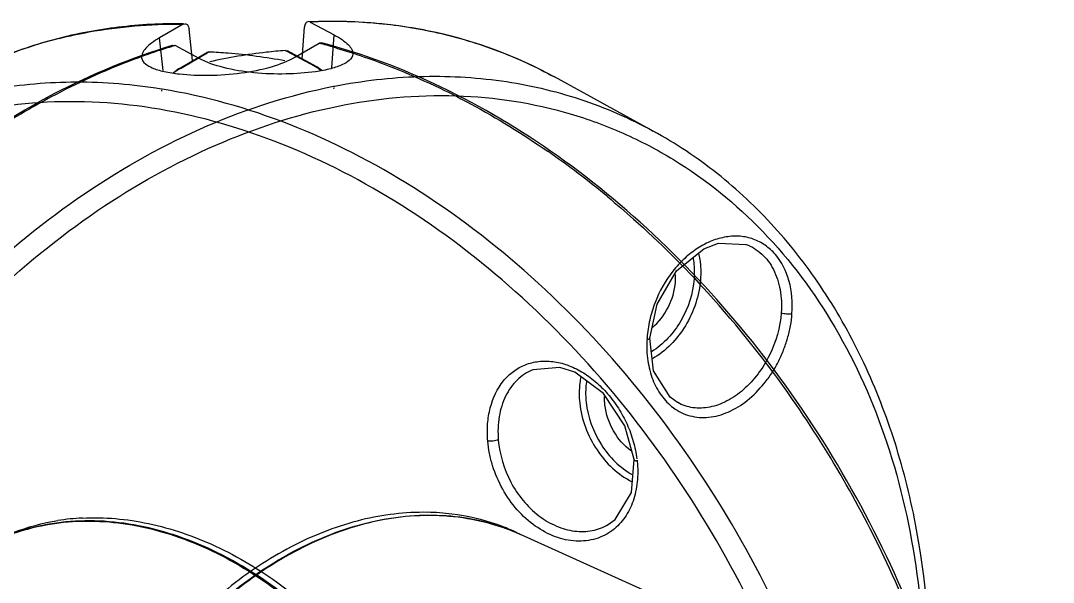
# Model space of a CAD drawing. Header units: metres. Extents: x 420822 to 421453, y 1458172 to 1458620.
# Drawn here: x 421385.5135 to 421385.9703, y 1458450.64 to 1458450.8885 of the extents above; entities that cross this region are included whole.
import ezdxf

# ---------------------------------------------------------------- set-up
doc = ezdxf.new("R2010")
doc.units = ezdxf.units.M
doc.header["$MEASUREMENT"] = 0
doc.layers.add('ASSEM_MEMBER_1', color=7, linetype='CONTINUOUS')
doc.layers.add('Standard', color=7, linetype='CONTINUOUS')

# ---------------------------------------------------------------- blocks, each defined once
blk = doc.blocks.new('CCTV')
at = {"layer": 'ASSEM_MEMBER_1', "color": 7, "linetype": 'Continuous'}
for p, q in [((-0.1579, 17.4402), (-0.1996, 17.4161)), ((-0.1576, 17.4411), (-0.1581, 17.4411)), ((-0.1575, 17.4407), (-0.158, 17.4406)), ((-0.1575, 17.4405), (-0.1548, 17.4411)), ((0.0525, 17.3789), (0.0567, 17.4348)), ((0.0664, 17.4442), (0.0637, 17.4447)), ((0.0664, 17.4444), (0.0669, 17.4443)), ((0.0665, 17.4449), (0.0669, 17.4449)), ((0.0668, 17.4439), (0.1093, 17.4212)), ((-0.1933, 17.3581), (-0.1996, 17.4161)), ((-0.1415, 17.3757), (-0.1475, 17.4314)), ((0.1049, 17.363), (0.1093, 17.4212)), ((-0.1767, 17.4029), (-0.1728, 17.4026)), ((-0.1299, 17.3796), (-0.1723, 17.4024)), ((0.0408, 17.3825), (0.0825, 17.4066)), ((0.0869, 17.4073), (0.0829, 17.4068)), ((-0.167, 17.3609), (-0.116, 17.3904)), ((-0.1628, 17.3619), (-0.1154, 17.3893)), ((-0.1118, 17.3914), (-0.116, 17.3904)), ((-0.1154, 17.3893), (-0.1118, 17.3914)), ((-0.1154, 17.3893), (-0.1118, 17.3914)), ((0.026, 17.3917), (0.0223, 17.3937)), ((0.026, 17.3917), (0.0223, 17.3937)), ((0.0223, 17.3937), (0.0266, 17.3928)), ((0.0743, 17.3658), (0.026, 17.3917)), ((0.0785, 17.365), (0.0266, 17.3928)), ((-0.1755, 17.354), (-0.167, 17.361)), ((-0.1628, 17.3619), (-0.1669, 17.361)), ((0.0743, 17.3658), (0.0785, 17.365)), ((0.0873, 17.3584), (0.0785, 17.365)), ((0.6737, 17.2512), (0.4988, 17.347)), ((-0.1952, 17.3252), (-0.1971, 17.3255)), ((-0.1949, 17.3223), (-0.1968, 17.3226)), ((0.1077, 17.3273), (0.1096, 17.3276)), ((0.1079, 17.3303), (0.1098, 17.3306)), ((0.6737, 17.2512), (0.6739, 17.2511)), ((0.8379, 17.0505), (0.838, 17.0505)), ((0.4608, 16.8287), (0.4607, 16.8287)), ((0.7171, 16.7707), (0.717, 16.7707)), ((0.5941, 16.5549), (0.5941, 16.5549)), ((1.3817, 16.1116), (0.439, 16.5374))]:
    blk.add_line(p, q, dxfattribs=at)
for points in [[(0.6676, 16.8846), (0.6806, 16.945), (0.7151, 17.0037), (0.7633, 17.0428), (0.7895, 17.0526), (0.838, 17.0505)], [(0.717, 16.7707), (0.7035, 16.7802), (0.6744, 16.8267), (0.6676, 16.8846)], [(0.6398, 16.67), (0.6236, 16.7297), (0.586, 16.7871), (0.5353, 16.8243), (0.5084, 16.8328), (0.4607, 16.8287)], [(0.5941, 16.5549), (0.6065, 16.5639), (0.6355, 16.6119), (0.6398, 16.67)]]:
    blk.add_lwpolyline(points, dxfattribs=at)
for centre, radius, start, end in [((-0.1696, 16.5347), 0.9056, 89.2713, 89.5061), ((0.1085, 16.5393), 0.9056, 92.3934, 92.6283), ((-0.1853, 16.6506), 0.7881, 104.0888, 120.5957), ((0.1203, 16.6557), 0.7881, 61.3038, 77.8108), ((0.1448, 16.3426), 1.1062, 106.8578, 108.3036), ((0.1403, 16.3573), 1.0908, 106.662, 106.8549), ((-0.1953, 16.3518), 1.0908, 75.0446, 75.2375), ((-0.1993, 16.3369), 1.1062, 73.5959, 75.0417), ((-0.1039, 17.2601), 0.1176, 120.0319, 122.3345), ((0.0188, 17.2622), 0.1176, 59.565, 61.8676), ((-0.4019, 15.9348), 1.5589, 50.3244, 55.2353), ((-0.6153, 15.7091), 1.8701, 34.7968, 42.1966), ((0.829, 16.8746), 0.1665, 176.2711, 177.4743), ((-0.7017, 15.6474), 1.9762, 24.4997, 34.8365), ((0.4072, 16.6396), 0.2397, 6.6555, 7.5813), ((0.2673, 16.1681), 0.4086, 82.9467, 89.0439), ((-0.316, 16.1584), 0.4086, 92.8556, 98.9528), ((0.2844, 16.1949), 0.3757, 68.2051, 73.3472), ((0.2737, 16.203), 0.373, 63.699, 66.4384), ((0.2853, 16.1973), 0.3732, 67.4742, 68.198), ((0.2853, 16.1972), 0.3733, 65.6925, 67.4741), ((-0.7123, 15.6414), 1.9884, 23.4778, 24.5293)]:
    blk.add_arc(centre, radius, start, end, dxfattribs=at)
for points, knots in [([(-0.1581, 17.4411), (-0.1962, 17.4415), (-0.2719, 17.4374), (-0.3828, 17.4165), (-0.4885, 17.3809), (-0.5547, 17.3478), (-0.5864, 17.329)], [0, 0, 0, 0, 0.255406, 0.50596, 0.75345, 1, 1, 1, 1]), ([(-0.3771, 17.415), (-0.3598, 17.4194), (-0.289, 17.4348), (-0.2163, 17.4407), (-0.1618, 17.4403)], [0, 0, 0, 0, 0.246783, 1, 1, 1, 1]), ([(-0.1548, 17.4411), (-0.1539, 17.4411), (-0.152, 17.4405), (-0.1497, 17.4383), (-0.1482, 17.4352), (-0.1477, 17.4327), (-0.1475, 17.4314)], [0, 0, 0, 0, 0.204133, 0.430994, 0.697145, 1, 1, 1, 1]), ([(0.0637, 17.4447), (0.0628, 17.4447), (0.0609, 17.4441), (0.0587, 17.4418), (0.0573, 17.4386), (0.0568, 17.4361), (0.0567, 17.4348)], [0, 0, 0, 0, 0.204133, 0.430994, 0.697145, 1, 1, 1, 1]), ([(0.0669, 17.4449), (0.1051, 17.4465), (0.1808, 17.4449), (0.2924, 17.4277), (0.3992, 17.3957), (0.4665, 17.3647), (0.4988, 17.347)], [0, 0, 0, 0, 0.255406, 0.50596, 0.75345, 1, 1, 1, 1]), ([(0.2867, 17.426), (0.2693, 17.4298), (0.1981, 17.4428), (0.1252, 17.4464), (0.0707, 17.4441)], [0, 0, 0, 0, 0.246783, 1, 1, 1, 1]), ([(-0.1996, 17.4161), (-0.2045, 17.4133), (-0.2131, 17.4077), (-0.2236, 17.3988), (-0.2303, 17.3901), (-0.2317, 17.3837), (-0.2314, 17.381)], [0, 0, 0, 0, 0.343979, 0.621447, 0.834076, 1, 1, 1, 1]), ([(0.1093, 17.4212), (0.1143, 17.4185), (0.1231, 17.4133), (0.1339, 17.4047), (0.1408, 17.3963), (0.1425, 17.3899), (0.1423, 17.3872)], [0, 0, 0, 0, 0.343979, 0.621447, 0.834076, 1, 1, 1, 1]), ([(-1.3011, 15.8427), (-1.2885, 16.0165), (-1.2296, 16.2779), (-1.0858, 16.5997), (-0.9463, 16.825), (-0.7808, 17.0246), (-0.5943, 17.192), (-0.393, 17.3215), (-0.2489, 17.3814), (-0.1767, 17.403)], [0, 0, 0, 0, 0.257572, 0.389236, 0.519953, 0.647795, 0.771105, 0.888685, 1, 1, 1, 1]), ([(1.2623, 15.8852), (1.244, 16.0585), (1.1764, 16.3178), (1.022, 16.6347), (0.8752, 16.8552), (0.7031, 17.0492), (0.5112, 17.2103), (0.3057, 17.3331), (0.1597, 17.3881), (0.0869, 17.4073)], [0, 0, 0, 0, 0.257572, 0.389236, 0.519953, 0.647795, 0.771105, 0.888685, 1, 1, 1, 1]), ([(0.1131, 17.3981), (0.1292, 17.3933), (0.1945, 17.3725), (0.2579, 17.3459), (0.3043, 17.3232)], [0, 0, 0, 0, 0.245185, 1, 1, 1, 1]), ([(-0.2026, 17.3928), (-0.2186, 17.3876), (-0.2831, 17.3646), (-0.3456, 17.3359), (-0.3913, 17.3116)], [0, 0, 0, 0, 0.245185, 1, 1, 1, 1]), ([(-0.2314, 17.381), (-0.2305, 17.3724), (-0.2173, 17.3644), (-0.2027, 17.3593), (-0.1865, 17.3552), (-0.1736, 17.3533), (-0.1645, 17.3522)], [0, 0, 0, 0, 0.344893, 0.479873, 0.634946, 1, 1, 1, 1]), ([(-0.1645, 17.3522), (-0.1472, 17.3503), (-0.1106, 17.3489), (-0.0559, 17.3527), (-0.0042, 17.3628), (0.0275, 17.3748), (0.0408, 17.3825)], [0, 0, 0, 0, 0.249413, 0.521218, 0.781335, 1, 1, 1, 1]), ([(0.0763, 17.3562), (0.059, 17.3537), (0.0225, 17.3511), (-0.0323, 17.3531), (-0.0843, 17.3615), (-0.1164, 17.3724), (-0.1299, 17.3796)], [0, 0, 0, 0, 0.249413, 0.521218, 0.781335, 1, 1, 1, 1]), ([(-0.1118, 17.3914), (-0.1007, 17.391), (-0.0559, 17.3882), (-0.0113, 17.3821), (0.022, 17.3758)], [0, 0, 0, 0, 0.246834, 1, 1, 1, 1]), ([(0.0223, 17.3937), (0.0113, 17.3928), (-0.0334, 17.3885), (-0.0778, 17.381), (-0.1108, 17.3736)], [0, 0, 0, 0, 0.246834, 1, 1, 1, 1]), ([(0.1423, 17.3872), (0.1416, 17.3786), (0.1286, 17.3701), (0.1142, 17.3646), (0.0983, 17.3599), (0.0854, 17.3575), (0.0763, 17.3562)], [0, 0, 0, 0, 0.344893, 0.479873, 0.634946, 1, 1, 1, 1]), ([(-0.1668, 17.3595), (-0.1676, 17.359), (-0.1704, 17.3571), (-0.1732, 17.3551), (-0.1751, 17.3535)], [0, 0, 0, 0, 0.266548, 1, 1, 1, 1]), ([(0.0784, 17.3635), (0.0792, 17.3631), (0.0821, 17.3613), (0.0849, 17.3594), (0.0869, 17.3578)], [0, 0, 0, 0, 0.266548, 1, 1, 1, 1]), ([(0.1098, 17.3306), (0.1591, 17.3402), (0.2578, 17.3517), (0.4047, 17.3442), (0.545, 17.3118), (0.6324, 17.2738), (0.6737, 17.2512)], [0, 0, 0, 0, 0.259709, 0.510933, 0.756539, 1, 1, 1, 1]), ([(-0.1971, 17.3255), (-0.2467, 17.3335), (-0.3457, 17.3417), (-0.4923, 17.3293), (-0.6315, 17.2923), (-0.7176, 17.2514), (-0.7581, 17.2274)], [0, 0, 0, 0, 0.259709, 0.510933, 0.756539, 1, 1, 1, 1]), ([(-0.7151, 16.7733), (-0.66, 16.8456), (-0.5413, 16.9794), (-0.3388, 17.1451), (-0.1219, 17.2662), (0.0318, 17.3154), (0.1079, 17.3303)], [0, 0, 0, 0, 0.269017, 0.526743, 0.770637, 1, 1, 1, 1]), ([(0.6458, 16.7959), (0.5883, 16.8663), (0.4653, 16.9961), (0.2574, 17.155), (0.0366, 17.2688), (-0.1187, 17.3129), (-0.1952, 17.3252)], [0, 0, 0, 0, 0.269017, 0.526743, 0.770637, 1, 1, 1, 1]), ([(0.3043, 17.3232), (0.3199, 17.3155), (0.3828, 17.2831), (0.4431, 17.2459), (0.487, 17.2154)], [0, 0, 0, 0, 0.245621, 1, 1, 1, 1]), ([(1.0295, 15.7955), (1.0199, 15.8834), (0.9864, 16.0599), (0.8984, 16.316), (0.7741, 16.5586), (0.6188, 16.7792), (0.4373, 16.9695), (0.2367, 17.123), (0.0236, 17.2333), (-0.1944, 17.297), (-0.4096, 17.3101), (-0.5807, 17.278), (-0.7059, 17.2273), (-0.8232, 17.1606), (-0.9546, 17.0468), (-1.0769, 16.87), (-1.1617, 16.6601), (-1.2059, 16.4248), (-1.2079, 16.2606), (-1.2024, 16.1769)], [0, 0, 0, 0, 0.069688, 0.141021, 0.21283, 0.28389, 0.353034, 0.419327, 0.482114, 0.541242, 0.597057, 0.650547, 0.67691, 0.703265, 0.756654, 0.812313, 0.871244, 0.933858, 1, 1, 1, 1]), ([(-1.0654, 15.7608), (-1.0588, 15.8489), (-1.0311, 16.0264), (-0.9516, 16.2853), (-0.8354, 16.5319), (-0.6875, 16.7576), (-0.5125, 16.9537), (-0.3171, 17.1138), (-0.1077, 17.2312), (0.1081, 17.302), (0.3227, 17.3222), (0.4948, 17.2959), (0.6216, 17.2493), (0.741, 17.1866), (0.8761, 17.0772), (1.0042, 16.9045), (1.0959, 16.6975), (1.1479, 16.4638), (1.1553, 16.2998), (1.1526, 16.216)], [0, 0, 0, 0, 0.069688, 0.141021, 0.21283, 0.28389, 0.353034, 0.419327, 0.482114, 0.541242, 0.597057, 0.650547, 0.67691, 0.703265, 0.756654, 0.812313, 0.871244, 0.933858, 1, 1, 1, 1]), ([(-0.3913, 17.3116), (-0.4066, 17.3035), (-0.4684, 17.269), (-0.5275, 17.2298), (-0.5702, 17.1979)], [0, 0, 0, 0, 0.245621, 1, 1, 1, 1]), ([(1.1628, 16.2143), (1.167, 16.325), (1.1567, 16.49), (1.1053, 16.6984), (1.0502, 16.8409), (0.9786, 16.9698), (0.8914, 17.083), (0.79, 17.1784), (0.7136, 17.2293), (0.6739, 17.2511)], [0, 0, 0, 0, 0.275776, 0.406908, 0.533216, 0.654952, 0.772689, 0.887322, 1, 1, 1, 1]), ([(0.5933, 17.1347), (0.6088, 17.1218), (0.6708, 17.0685), (0.7288, 17.0108), (0.7702, 16.9652)], [0, 0, 0, 0, 0.246636, 1, 1, 1, 1]), ([(0.9193, 16.9281), (0.9208, 16.9476), (0.918, 16.9852), (0.8977, 17.0271), (0.8727, 17.0498), (0.8512, 17.0609), (0.8273, 17.0661), (0.8021, 17.0646), (0.7766, 17.0575), (0.7518, 17.0444), (0.7286, 17.0262), (0.7004, 16.9956), (0.6793, 16.958), (0.6668, 16.9171), (0.6635, 16.8959), (0.6628, 16.8854)], [0, 0, 0, 0, 0.130392, 0.246208, 0.300078, 0.352782, 0.40592, 0.461165, 0.519442, 0.581375, 0.647006, 0.715564, 0.85783, 0.929561, 1, 1, 1, 1]), ([(0.838, 17.0505), (0.8482, 17.0468), (0.8677, 17.0348), (0.8887, 17.0061), (0.9001, 16.9698), (0.9012, 16.9434), (0.9002, 16.9298)], [0, 0, 0, 0, 0.223947, 0.460322, 0.718639, 1, 1, 1, 1]), ([(0.7539, 17.0348), (0.7548, 17.0312), (0.7579, 17.016), (0.7583, 17.0005), (0.7574, 16.9888)], [0, 0, 0, 0, 0.241246, 1, 1, 1, 1]), ([(0.7442, 17.0265), (0.7444, 17.025), (0.7455, 17.0189), (0.7461, 17.0127), (0.7463, 17.0081)], [0, 0, 0, 0, 0.246279, 1, 1, 1, 1]), ([(0.713, 16.9841), (0.7131, 16.9853), (0.7133, 16.9897), (0.7133, 16.9942), (0.7131, 16.9975)], [0, 0, 0, 0, 0.253081, 1, 1, 1, 1]), ([(0.7463, 17.0081), (0.7464, 17.0066), (0.7466, 17.0005), (0.7464, 16.9944), (0.746, 16.9899)], [0, 0, 0, 0, 0.246839, 1, 1, 1, 1]), ([(0.746, 16.9899), (0.7441, 16.9639), (0.7279, 16.9136), (0.6922, 16.8739), (0.6709, 16.8607)], [0, 0, 0, 0, 0.50948, 1, 1, 1, 1]), ([(0.6716, 16.9032), (0.6835, 16.9129), (0.7029, 16.9381), (0.7118, 16.9686), (0.713, 16.9841)], [0, 0, 0, 0, 0.496047, 1, 1, 1, 1]), ([(0.7574, 16.9888), (0.7564, 16.9745), (0.7504, 16.9457), (0.7268, 16.8941), (0.6962, 16.8617), (0.6722, 16.8483)], [0, 0, 0, 0, 0.253941, 0.513307, 1, 1, 1, 1]), ([(0.7092, 16.7618), (0.7136, 16.7585), (0.7229, 16.7527), (0.7437, 16.745), (0.7728, 16.7428), (0.8082, 16.753), (0.842, 16.7739), (0.8664, 16.7991), (0.8838, 16.8226), (0.8951, 16.8421), (0.9043, 16.8629), (0.9117, 16.8843), (0.9172, 16.9061), (0.9191, 16.9208), (0.9193, 16.9281)], [0, 0, 0, 0, 0.051745, 0.103011, 0.207376, 0.319994, 0.443654, 0.577604, 0.647343, 0.718131, 0.78954, 0.8607, 0.931238, 1, 1, 1, 1]), ([(0.9002, 16.9298), (0.8984, 16.9039), (0.8838, 16.853), (0.8453, 16.8006), (0.8057, 16.7728), (0.775, 16.7613), (0.7443, 16.7599), (0.7254, 16.7661), (0.7171, 16.7707)], [0, 0, 0, 0, 0.278488, 0.552186, 0.677709, 0.792543, 0.898296, 1, 1, 1, 1]), ([(0.9002, 16.9298), (0.9031, 16.9287), (0.9096, 16.9276), (0.9161, 16.9275), (0.9193, 16.9281)], [0, 0, 0, 0, 0.488652, 1, 1, 1, 1]), ([(0.6676, 16.8846), (0.6676, 16.884), (0.6665, 16.883), (0.6647, 16.8824), (0.6634, 16.8821), (0.6626, 16.8819)], [0, 0, 0, 0, 0.319133, 0.606999, 1, 1, 1, 1]), ([(0.6626, 16.8819), (0.6616, 16.8696), (0.6632, 16.8455), (0.6714, 16.8117), (0.6866, 16.7829), (0.7012, 16.7678), (0.7092, 16.7618)], [0, 0, 0, 0, 0.276915, 0.536636, 0.776895, 1, 1, 1, 1]), ([(0.381, 16.7027), (0.3801, 16.7128), (0.3799, 16.7327), (0.3858, 16.7698), (0.4013, 16.8031), (0.4258, 16.8268), (0.4472, 16.8387), (0.4712, 16.8446), (0.4966, 16.8443), (0.5225, 16.838), (0.5479, 16.8258), (0.572, 16.8085), (0.5939, 16.7867), (0.6128, 16.761), (0.6281, 16.7327), (0.6392, 16.7025), (0.6434, 16.6816), (0.6447, 16.6712)], [0, 0, 0, 0, 0.067212, 0.131193, 0.247822, 0.302087, 0.355062, 0.408368, 0.463601, 0.521866, 0.583743, 0.649144, 0.717484, 0.787935, 0.8593, 0.930382, 1, 1, 1, 1]), ([(0.4607, 16.8287), (0.4505, 16.8246), (0.431, 16.8118), (0.4104, 16.7822), (0.3993, 16.7452), (0.3986, 16.7185), (0.3997, 16.7048)], [0, 0, 0, 0, 0.224192, 0.461272, 0.719804, 1, 1, 1, 1]), ([(0.5458, 16.8162), (0.545, 16.8126), (0.5424, 16.7973), (0.5424, 16.7816), (0.5437, 16.7699)], [0, 0, 0, 0, 0.241175, 1, 1, 1, 1]), ([(0.5558, 16.8086), (0.5556, 16.807), (0.5547, 16.8007), (0.5543, 16.7943), (0.5542, 16.7895)], [0, 0, 0, 0, 0.246158, 1, 1, 1, 1]), ([(1.0673, 15.8004), (1.0577, 15.8894), (1.0239, 16.0683), (0.9348, 16.3278), (0.8095, 16.574), (0.7036, 16.7251), (0.6458, 16.7959)], [0, 0, 0, 0, 0.245392, 0.496618, 0.749584, 1, 1, 1, 1]), ([(0.5542, 16.7895), (0.5542, 16.788), (0.5542, 16.782), (0.5546, 16.7759), (0.5551, 16.7714)], [0, 0, 0, 0, 0.246839, 1, 1, 1, 1]), ([(0.5883, 16.7667), (0.5882, 16.768), (0.5877, 16.773), (0.5876, 16.778), (0.5878, 16.7817)], [0, 0, 0, 0, 0.253541, 1, 1, 1, 1]), ([(0.5437, 16.7699), (0.5453, 16.7553), (0.5524, 16.7261), (0.5786, 16.6745), (0.6114, 16.6429), (0.6367, 16.6308)], [0, 0, 0, 0, 0.254658, 0.514615, 1, 1, 1, 1]), ([(0.5551, 16.7714), (0.558, 16.7449), (0.5765, 16.694), (0.6149, 16.6552), (0.6374, 16.6431)], [0, 0, 0, 0, 0.510671, 1, 1, 1, 1]), ([(0.6353, 16.685), (0.6224, 16.6942), (0.6007, 16.7193), (0.5901, 16.7506), (0.5883, 16.7667)], [0, 0, 0, 0, 0.494506, 1, 1, 1, 1]), ([(0.3997, 16.7048), (0.3969, 16.7036), (0.3906, 16.7025), (0.3842, 16.7023), (0.381, 16.7027)], [0, 0, 0, 0, 0.487222, 1, 1, 1, 1]), ([(0.6023, 16.5453), (0.5933, 16.5384), (0.5723, 16.5277), (0.5364, 16.5238), (0.4992, 16.5321), (0.4634, 16.5515), (0.4317, 16.5805), (0.4059, 16.617), (0.3912, 16.6517), (0.3837, 16.6807), (0.3815, 16.6954), (0.381, 16.7027)], [0, 0, 0, 0, 0.104742, 0.212655, 0.328093, 0.452646, 0.585263, 0.723237, 0.862835, 0.932095, 1, 1, 1, 1]), ([(0.3997, 16.7048), (0.4019, 16.6788), (0.4172, 16.6277), (0.4588, 16.5767), (0.501, 16.5513), (0.5337, 16.5419), (0.5658, 16.5425), (0.5855, 16.5498), (0.5941, 16.5549)], [0, 0, 0, 0, 0.273628, 0.542745, 0.668432, 0.785587, 0.895017, 1, 1, 1, 1]), ([(0.6452, 16.6673), (0.6467, 16.6551), (0.6467, 16.6309), (0.6396, 16.5967), (0.6251, 16.5671), (0.6104, 16.5515), (0.6023, 16.5453)], [0, 0, 0, 0, 0.27492, 0.532604, 0.772987, 1, 1, 1, 1]), ([(0.6398, 16.67), (0.6399, 16.6693), (0.6411, 16.6684), (0.643, 16.6677), (0.6444, 16.6674), (0.6452, 16.6673)], [0, 0, 0, 0, 0.324302, 0.611449, 1, 1, 1, 1]), ([(0.2741, 16.5766), (0.235, 16.5773), (0.1538, 16.5673), (0.0357, 16.522), (-0.0769, 16.4488), (-0.1793, 16.3512), (-0.2668, 16.2335), (-0.3359, 16.1012), (-0.3832, 15.96), (-0.3993, 15.8625), (-0.4029, 15.814)], [0, 0, 0, 0, 0.105703, 0.218581, 0.339141, 0.466607, 0.599078, 0.734039, 0.868604, 1, 1, 1, 1]), ([(0.4228, 16.545), (0.4145, 16.5486), (0.3806, 16.562), (0.3447, 16.5702), (0.3175, 16.5736)], [0, 0, 0, 0, 0.248612, 1, 1, 1, 1]), ([(0.3556, 15.8229), (0.3494, 15.8797), (0.3249, 15.9938), (0.2568, 16.1549), (0.1608, 16.3002), (0.0427, 16.4207), (-0.0907, 16.5089), (-0.2107, 16.5514), (-0.3055, 16.5629), (-0.3737, 16.5606), (-0.4392, 16.5474), (-0.4803, 16.5315), (-0.4998, 16.5218)], [0, 0, 0, 0, 0.135406, 0.274049, 0.411941, 0.545221, 0.670883, 0.787506, 0.842734, 0.896217, 0.94844, 1, 1, 1, 1]), ([(-0.4839, 16.53), (-0.4757, 16.5338), (-0.4423, 16.5483), (-0.4066, 16.5578), (-0.3796, 16.5621)], [0, 0, 0, 0, 0.248612, 1, 1, 1, 1]), ([(-0.4536, 16.5409), (-0.4339, 16.5475), (-0.393, 16.5575), (-0.3293, 16.5628), (-0.2637, 16.5583), (-0.1733, 16.5391), (-0.0605, 16.4903), (0.0638, 16.3993), (0.1733, 16.2801), (0.2619, 16.1394), (0.3248, 15.9851), (0.3477, 15.8765), (0.3537, 15.8224)], [0, 0, 0, 0, 0.051158, 0.103409, 0.157239, 0.213005, 0.330852, 0.457311, 0.590662, 0.727956, 0.865612, 1, 1, 1, 1]), ([(-0.3928, 15.8105), (-0.3885, 15.8675), (-0.3678, 15.9823), (-0.3051, 16.1456), (-0.214, 16.294), (-0.0999, 16.4183), (0.0305, 16.5109), (0.149, 16.5574), (0.2434, 16.572), (0.3117, 16.572), (0.3775, 16.561), (0.4191, 16.5464), (0.439, 16.5374)], [0, 0, 0, 0, 0.135406, 0.274049, 0.411941, 0.545221, 0.670883, 0.787506, 0.842734, 0.896217, 0.94844, 1, 1, 1, 1]), ([(0.3921, 16.5549), (0.3723, 16.5608), (0.3311, 16.5695), (0.2672, 16.5727), (0.2017, 16.566), (0.112, 16.5438), (0.0009, 16.4913), (-0.1203, 16.3962), (-0.2257, 16.2735), (-0.3096, 16.1299), (-0.3674, 15.9736), (-0.3867, 15.8643), (-0.3909, 15.8101)], [0, 0, 0, 0, 0.051158, 0.103409, 0.157239, 0.213005, 0.330852, 0.457311, 0.590662, 0.727956, 0.865612, 1, 1, 1, 1]), ([(-0.3364, 16.5665), (-0.2973, 16.5685), (-0.2157, 16.5611), (-0.0963, 16.5198), (0.0187, 16.4504), (0.1242, 16.3562), (0.2157, 16.2415), (0.2891, 16.1115), (0.341, 15.972), (0.3604, 15.8751), (0.3656, 15.8268)], [0, 0, 0, 0, 0.105703, 0.218581, 0.339141, 0.466607, 0.599078, 0.734039, 0.868604, 1, 1, 1, 1])]:
    blk.add_open_spline(points, degree=3, knots=knots, dxfattribs=at)
for points in [[(-0.1579, 17.4402), (-0.1578, 17.4403), (-0.1576, 17.4404), (-0.1575, 17.4404)], [(0.0668, 17.4439), (0.0667, 17.444), (0.0665, 17.4441), (0.0664, 17.4442)], [(-0.1728, 17.4026), (-0.1726, 17.4025), (-0.1725, 17.4025), (-0.1723, 17.4024)], [(0.0829, 17.4068), (0.0828, 17.4068), (0.0826, 17.4067), (0.0825, 17.4066)]]:
    blk.add_open_spline(points, degree=3, dxfattribs=at)

msp = doc.modelspace()

# ---------------------------------------------------------------- block references
at = {"layer": 'Standard', "xscale": 0.25, "yscale": 0.25, "zscale": 0.25}
msp.add_blockref('CCTV', (421385.62489, 1458446.52684), dxfattribs=at)

doc.saveas('drawing.dxf')
